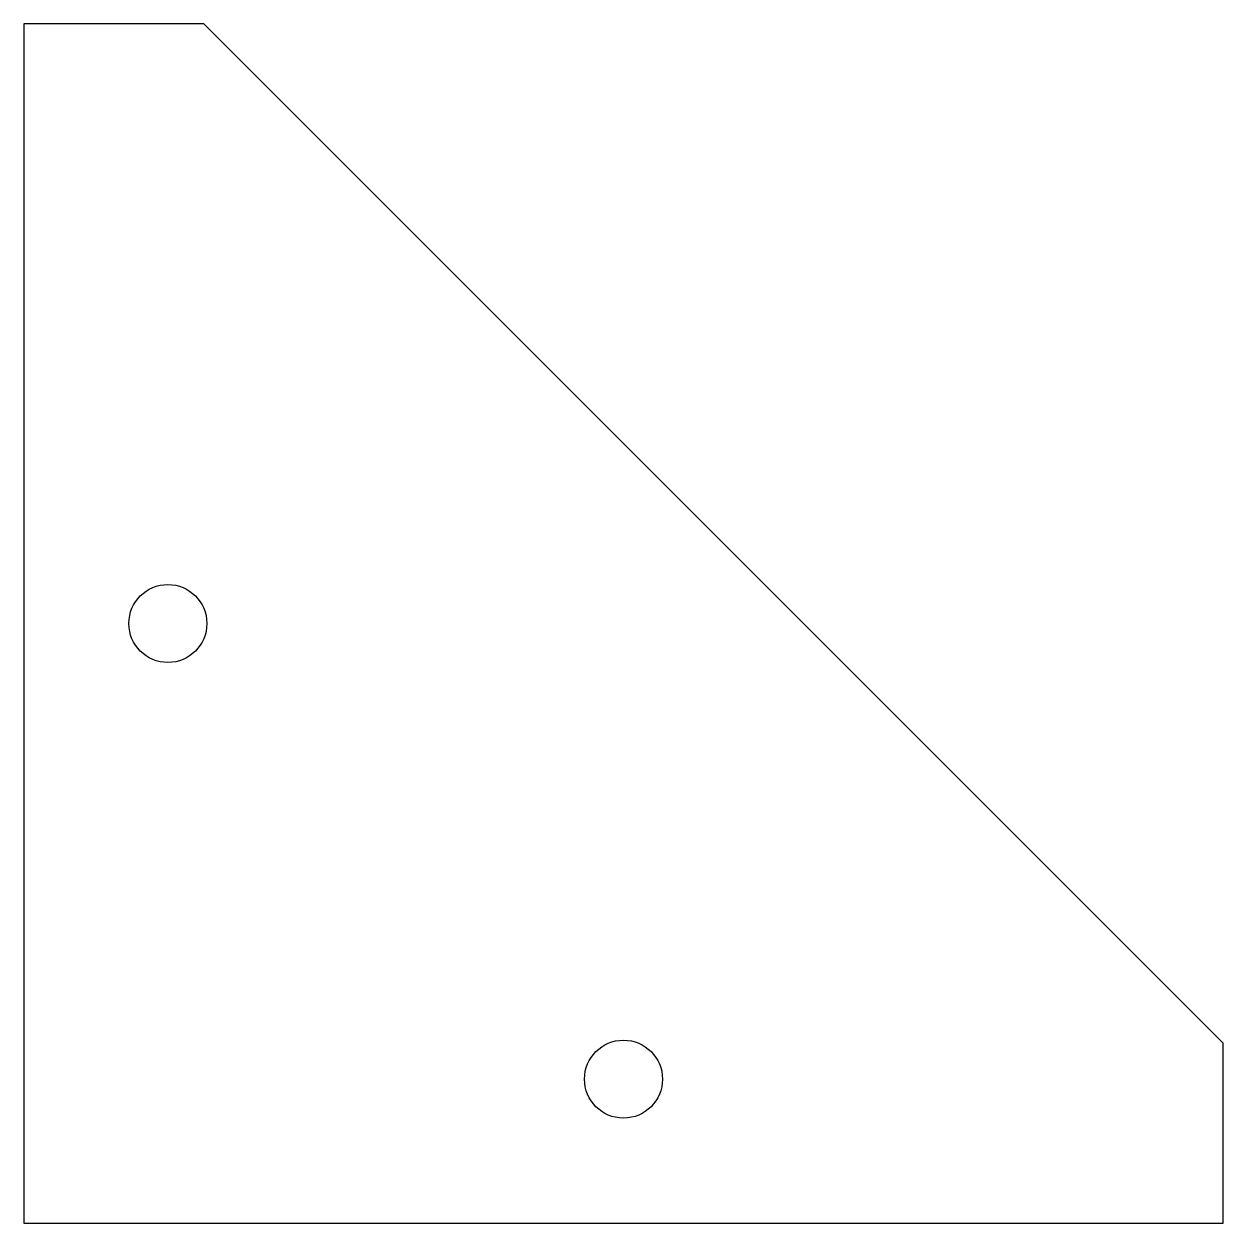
# Model space of a CAD drawing. Header units: millimetres. Extents: x 0 to 100, y 0 to 100.
import ezdxf

# ---------------------------------------------------------------- set-up
doc = ezdxf.new("R2010")
doc.units = ezdxf.units.MM
doc.layers.add('Visible', color=7, linetype='Continuous')

msp = doc.modelspace()

# ---------------------------------------------------------------- linework, layer by layer
at = {"layer": 'Visible'}
for p, q in [((15, 100), (0, 100)), ((0, 100), (0, 0)), ((100, 15), (15, 100)), ((100, 0), (100, 15)), ((0, 0), (100, 0))]:
    msp.add_line(p, q, dxfattribs=at)
for centre in [(12, 50), (50, 12)]:
    msp.add_circle(centre, 3.25, dxfattribs=at)

doc.saveas('drawing.dxf')
